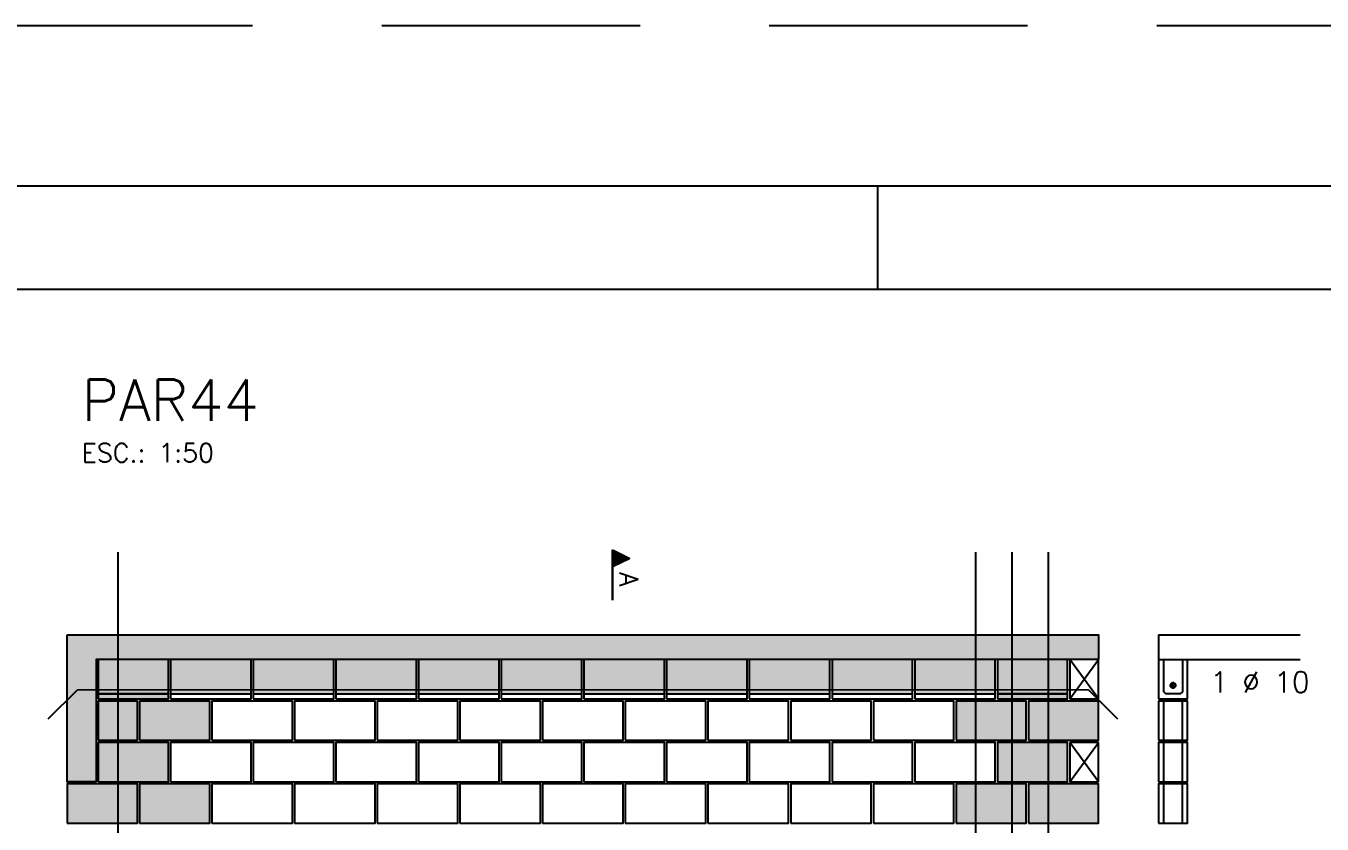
# Model space of a CAD drawing. Extents: x -1.9 to 86, y -1.6 to 60.9.
# Drawn here: x 38.86 to 51.4, y 53.23 to 60.95 of the extents above; entities that cross this region are included whole.
import ezdxf

# ---------------------------------------------------------------- set-up
doc = ezdxf.new("R2010")
doc.units = 0
doc.header["$MEASUREMENT"] = 0
doc.linetypes.add('HIDDEN', pattern=[0.375, 0.25, -0.125])
doc.layers.get('0').update_dxf_attribs({"linetype": 'CONTINUOUS'})
doc.layers.get('Defpoints').update_dxf_attribs({"linetype": 'CONTINUOUS'})
for name, color, linetype in [('ARQ_FOLHA', 7, 'CONTINUOUS'), ('PENA_01', 1, 'CONTINUOUS'), ('PENA_02', 2, 'CONTINUOUS'), ('PENA_03', 3, 'CONTINUOUS'), ('PENA_05', 5, 'CONTINUOUS'), ('PENA_06', 6, 'CONTINUOUS'), ('PENA_09', 254, 'CONTINUOUS'), ('PENA_11', 252, 'CONTINUOUS'), ('PENA_21', 100, 'CONTINUOUS'), ('PENA_23', 50, 'CONTINUOUS')]:
    doc.layers.add(name, color=color, linetype=linetype)
doc.styles.get("Standard").update_dxf_attribs({"font": 'ROMANS.SHX'})

# ---------------------------------------------------------------- blocks, each defined once
blk = doc.blocks.new('FOLHA A1 - 841 X 594')
at = {"layer": 'ARQ_FOLHA', "color": 1}
blk.add_line((-370, 584), (-370, 594), dxfattribs=at)
for points in [[(-841, 0), (0, 0), (0, 594), (-841, 594)], [(-816, 10), (-10, 10), (-10, 584), (-816, 584)]]:
    blk.add_lwpolyline(points, close=True, dxfattribs=at)
at = {"layer": 'Defpoints', "color": 8, "linetype": 'HIDDEN', "ltscale": 100}
blk.add_lwpolyline([(-860.5, 609.5), (-860.5, -15.5), (19.5, -15.5), (19.5, 609.5)], close=True, dxfattribs=at)
blk = doc.blocks.new('*U24')
blk.add_blockref('FOLHA A1 - 841 X 594', (0, 0))

msp = doc.modelspace()

# ---------------------------------------------------------------- linework, layer by layer
at = {"layer": 'PENA_01', "linetype": 'Continuous'}
for p, q in [((39.556996, 54.486295), (40.236996, 54.486295)), ((40.256996, 54.486295), (41.036996, 54.486295)), ((41.056996, 54.486295), (41.836996, 54.486295)), ((41.856996, 54.486295), (42.636996, 54.486295)), ((42.656996, 54.486295), (43.436996, 54.486295)), ((43.456996, 54.486295), (44.236996, 54.486295)), ((44.256996, 54.486295), (45.036996, 54.486295)), ((45.056996, 54.486295), (45.836996, 54.486295)), ((45.856996, 54.486295), (46.636996, 54.486295)), ((46.656996, 54.486295), (47.436996, 54.486295)), ((47.456996, 54.486295), (48.236996, 54.486295)), ((48.256996, 54.486295), (48.936996, 54.486295))]:
    msp.add_line(p, q, dxfattribs=at)
at = {"layer": 'PENA_02', "linetype": 'Continuous'}
for p, q in [((49.236996, 54.816295), (48.956996, 54.816295)), ((48.956996, 54.816295), (48.956996, 54.436295)), ((49.236996, 54.436295), (49.236996, 54.816295)), ((48.956996, 54.436295), (49.236996, 54.436295)), ((49.236996, 54.016295), (48.956996, 54.016295)), ((48.956996, 54.016295), (48.956996, 53.636295)), ((49.236996, 53.636295), (49.236996, 54.016295)), ((48.956996, 53.636295), (49.236996, 53.636295))]:
    msp.add_line(p, q, dxfattribs=at)
for points in [[(39.256996, 55.056295), (49.236996, 55.056295), (49.236996, 54.816295), (39.536996, 54.816295), (39.536996, 53.636295), (39.256996, 53.636295), (39.256996, 55.056295)], [(39.556996, 54.436295), (40.236996, 54.436295), (40.236996, 54.816295), (39.556996, 54.816295), (39.556996, 54.436295)], [(40.256996, 54.436295), (41.036996, 54.436295), (41.036996, 54.816295), (40.256996, 54.816295), (40.256996, 54.436295)], [(41.056996, 54.436295), (41.836996, 54.436295), (41.836996, 54.816295), (41.056996, 54.816295), (41.056996, 54.436295)], [(41.856996, 54.436295), (42.636996, 54.436295), (42.636996, 54.816295), (41.856996, 54.816295), (41.856996, 54.436295)], [(42.656996, 54.436295), (43.436996, 54.436295), (43.436996, 54.816295), (42.656996, 54.816295), (42.656996, 54.436295)], [(43.456996, 54.436295), (44.236996, 54.436295), (44.236996, 54.816295), (43.456996, 54.816295), (43.456996, 54.436295)], [(44.256996, 54.436295), (45.036996, 54.436295), (45.036996, 54.816295), (44.256996, 54.816295), (44.256996, 54.436295)], [(45.056996, 54.436295), (45.836996, 54.436295), (45.836996, 54.816295), (45.056996, 54.816295), (45.056996, 54.436295)], [(45.856996, 54.436295), (46.636996, 54.436295), (46.636996, 54.816295), (45.856996, 54.816295), (45.856996, 54.436295)], [(46.656996, 54.436295), (47.436996, 54.436295), (47.436996, 54.816295), (46.656996, 54.816295), (46.656996, 54.436295)], [(47.456996, 54.436295), (48.236996, 54.436295), (48.236996, 54.816295), (47.456996, 54.816295), (47.456996, 54.436295)], [(48.256996, 54.436295), (48.936996, 54.436295), (48.936996, 54.816295), (48.256996, 54.816295), (48.256996, 54.436295)], [(39.556996, 54.036295), (39.936996, 54.036295), (39.936996, 54.416295), (39.556996, 54.416295), (39.556996, 54.036295)], [(39.956996, 54.036295), (40.636996, 54.036295), (40.636996, 54.416295), (39.956996, 54.416295), (39.956996, 54.036295)], [(40.656996, 54.036295), (41.436996, 54.036295), (41.436996, 54.416295), (40.656996, 54.416295), (40.656996, 54.036295)], [(41.456996, 54.036295), (42.236996, 54.036295), (42.236996, 54.416295), (41.456996, 54.416295), (41.456996, 54.036295)], [(42.256996, 54.036295), (43.036996, 54.036295), (43.036996, 54.416295), (42.256996, 54.416295), (42.256996, 54.036295)], [(43.056996, 54.036295), (43.836996, 54.036295), (43.836996, 54.416295), (43.056996, 54.416295), (43.056996, 54.036295)], [(43.856996, 54.036295), (44.636996, 54.036295), (44.636996, 54.416295), (43.856996, 54.416295), (43.856996, 54.036295)], [(44.656996, 54.036295), (45.436996, 54.036295), (45.436996, 54.416295), (44.656996, 54.416295), (44.656996, 54.036295)], [(45.456996, 54.036295), (46.236996, 54.036295), (46.236996, 54.416295), (45.456996, 54.416295), (45.456996, 54.036295)], [(46.256996, 54.036295), (47.036996, 54.036295), (47.036996, 54.416295), (46.256996, 54.416295), (46.256996, 54.036295)], [(47.056996, 54.036295), (47.836996, 54.036295), (47.836996, 54.416295), (47.056996, 54.416295), (47.056996, 54.036295)], [(47.856996, 54.036295), (48.536996, 54.036295), (48.536996, 54.416295), (47.856996, 54.416295), (47.856996, 54.036295)], [(48.556996, 54.036295), (49.236996, 54.036295), (49.236996, 54.416295), (48.556996, 54.416295), (48.556996, 54.036295)], [(39.556996, 53.636295), (40.236996, 53.636295), (40.236996, 54.016295), (39.556996, 54.016295), (39.556996, 53.636295)], [(40.256996, 53.636295), (41.036996, 53.636295), (41.036996, 54.016295), (40.256996, 54.016295), (40.256996, 53.636295)], [(41.056996, 53.636295), (41.836996, 53.636295), (41.836996, 54.016295), (41.056996, 54.016295), (41.056996, 53.636295)], [(41.856996, 53.636295), (42.636996, 53.636295), (42.636996, 54.016295), (41.856996, 54.016295), (41.856996, 53.636295)], [(42.656996, 53.636295), (43.436996, 53.636295), (43.436996, 54.016295), (42.656996, 54.016295), (42.656996, 53.636295)], [(43.456996, 53.636295), (44.236996, 53.636295), (44.236996, 54.016295), (43.456996, 54.016295), (43.456996, 53.636295)], [(44.256996, 53.636295), (45.036996, 53.636295), (45.036996, 54.016295), (44.256996, 54.016295), (44.256996, 53.636295)], [(45.056996, 53.636295), (45.836996, 53.636295), (45.836996, 54.016295), (45.056996, 54.016295), (45.056996, 53.636295)], [(45.856996, 53.636295), (46.636996, 53.636295), (46.636996, 54.016295), (45.856996, 54.016295), (45.856996, 53.636295)], [(46.656996, 53.636295), (47.436996, 53.636295), (47.436996, 54.016295), (46.656996, 54.016295), (46.656996, 53.636295)], [(47.456996, 53.636295), (48.236996, 53.636295), (48.236996, 54.016295), (47.456996, 54.016295), (47.456996, 53.636295)], [(48.256996, 53.636295), (48.936996, 53.636295), (48.936996, 54.016295), (48.256996, 54.016295), (48.256996, 53.636295)], [(39.256996, 53.236295), (39.936996, 53.236295), (39.936996, 53.616295), (39.256996, 53.616295), (39.256996, 53.236295)], [(39.956996, 53.236295), (40.636996, 53.236295), (40.636996, 53.616295), (39.956996, 53.616295), (39.956996, 53.236295)], [(40.656996, 53.236295), (41.436996, 53.236295), (41.436996, 53.616295), (40.656996, 53.616295), (40.656996, 53.236295)], [(41.456996, 53.236295), (42.236996, 53.236295), (42.236996, 53.616295), (41.456996, 53.616295), (41.456996, 53.236295)], [(42.256996, 53.236295), (43.036996, 53.236295), (43.036996, 53.616295), (42.256996, 53.616295), (42.256996, 53.236295)], [(43.056996, 53.236295), (43.836996, 53.236295), (43.836996, 53.616295), (43.056996, 53.616295), (43.056996, 53.236295)], [(43.856996, 53.236295), (44.636996, 53.236295), (44.636996, 53.616295), (43.856996, 53.616295), (43.856996, 53.236295)], [(44.656996, 53.236295), (45.436996, 53.236295), (45.436996, 53.616295), (44.656996, 53.616295), (44.656996, 53.236295)], [(45.456996, 53.236295), (46.236996, 53.236295), (46.236996, 53.616295), (45.456996, 53.616295), (45.456996, 53.236295)], [(46.256996, 53.236295), (47.036996, 53.236295), (47.036996, 53.616295), (46.256996, 53.616295), (46.256996, 53.236295)], [(47.056996, 53.236295), (47.836996, 53.236295), (47.836996, 53.616295), (47.056996, 53.616295), (47.056996, 53.236295)], [(47.856996, 53.236295), (48.536996, 53.236295), (48.536996, 53.616295), (47.856996, 53.616295), (47.856996, 53.236295)], [(48.556996, 53.236295), (49.236996, 53.236295), (49.236996, 53.616295), (48.556996, 53.616295), (48.556996, 53.236295)]]:
    msp.add_lwpolyline(points, dxfattribs=at)
at = {"layer": 'PENA_03', "linetype": 'Continuous'}
for p, q in [((44.533499, 55.392652), (44.533499, 55.879034)), ((44.533499, 55.879034), (44.699432, 55.796068)), ((44.534194, 55.877906), (44.697871, 55.796068)), ((44.534195, 55.877906), (44.534195, 55.714229)), ((44.546263, 55.872652), (44.546263, 55.719483)), ((44.559027, 55.86627), (44.559027, 55.725865)), ((44.571791, 55.859888), (44.571791, 55.732247)), ((44.584555, 55.853506), (44.584555, 55.738629)), ((44.597319, 55.847124), (44.597319, 55.745011)), ((44.610083, 55.840742), (44.610083, 55.751393)), ((44.622847, 55.83436), (44.622847, 55.757775)), ((44.635611, 55.827978), (44.635611, 55.764157)), ((44.648375, 55.821596), (44.648375, 55.770539)), ((44.661139, 55.815214), (44.661139, 55.776921)), ((44.699432, 55.796068), (44.534194, 55.713449)), ((44.697871, 55.796068), (44.534195, 55.714229)), ((44.534195, 55.713449), (44.534195, 55.392652)), ((44.673904, 55.808832), (44.673904, 55.783303)), ((44.686668, 55.80245), (44.686668, 55.789686)), ((49.816996, 55.056295), (49.816996, 54.436295)), ((49.816996, 55.056295), (51.187675, 55.056295)), ((48.956996, 54.436295), (49.236996, 54.816295)), ((49.236996, 54.436295), (48.956996, 54.816295)), ((49.816996, 54.816295), (51.187675, 54.816295)), ((49.866996, 54.036295), (49.866996, 54.416295)), ((50.046996, 54.036295), (50.046996, 54.416295)), ((48.956996, 53.636295), (49.236996, 54.016295)), ((49.236996, 53.636295), (48.956996, 54.016295)), ((49.866996, 53.636295), (49.866996, 54.016295)), ((50.046996, 53.636295), (50.046996, 54.016295)), ((49.866996, 53.236295), (49.866996, 53.616295)), ((50.046996, 53.236295), (50.046996, 53.616295))]:
    msp.add_line(p, q, dxfattribs=at)
for points in [[(49.816996, 54.436295), (50.096996, 54.436295), (50.096996, 54.816295)], [(50.046996, 54.816295), (50.046996, 54.506295), (50.026996, 54.486295), (49.886996, 54.486295), (49.866996, 54.506295), (49.866996, 54.816295)], [(49.981545, 54.567285), (49.979384, 54.577454), (49.973273, 54.585864), (49.96427, 54.591062), (49.953932, 54.592148), (49.944045, 54.588936), (49.93632, 54.58198), (49.932091, 54.572483), (49.932091, 54.562087), (49.93632, 54.552591), (49.944045, 54.545635), (49.953932, 54.542422), (49.96427, 54.543509), (49.973273, 54.548707), (49.979384, 54.557117), (49.981545, 54.567285)], [(49.816996, 54.036295), (50.096996, 54.036295), (50.096996, 54.416295), (49.816996, 54.416295), (49.816996, 54.036295)], [(49.816996, 53.636295), (50.096996, 53.636295), (50.096996, 54.016295), (49.816996, 54.016295), (49.816996, 53.636295)], [(49.816996, 53.236295), (50.096996, 53.236295), (50.096996, 53.616295), (49.816996, 53.616295), (49.816996, 53.236295)]]:
    msp.add_lwpolyline(points, dxfattribs=at)
msp.add_circle((49.956545, 54.567285), 0.025, dxfattribs=at)
for points in [[(49.981545, 54.567285), (49.93632, 54.58198), (49.932091, 54.572483)], [(49.981545, 54.567285), (49.932091, 54.572483), (49.932091, 54.562087)], [(49.981545, 54.567285), (49.932091, 54.562087), (49.93632, 54.552591)], [(49.981545, 54.567285), (49.944045, 54.588936), (49.933053, 54.575836)], [(49.981545, 54.567285), (49.933053, 54.575836), (49.933053, 54.558735)], [(49.981545, 54.567285), (49.933053, 54.558735), (49.944045, 54.545635)], [(49.981545, 54.567285), (49.944045, 54.588936), (49.93632, 54.58198)], [(49.981545, 54.567285), (49.93632, 54.552591), (49.944045, 54.545635)], [(49.981545, 54.567285), (49.953932, 54.592148), (49.944045, 54.588936)], [(49.981545, 54.567285), (49.960886, 54.591905), (49.944045, 54.588936)], [(49.981545, 54.567285), (49.944045, 54.545635), (49.960886, 54.542665)], [(49.981545, 54.567285), (49.944045, 54.545635), (49.953932, 54.542422)], [(49.981545, 54.567285), (49.96427, 54.591062), (49.953932, 54.592148)], [(49.981545, 54.567285), (49.953932, 54.542422), (49.96427, 54.543509)], [(49.981545, 54.567285), (49.975696, 54.583355), (49.960886, 54.591905)], [(49.981545, 54.567285), (49.960886, 54.542665), (49.975696, 54.551215)], [(49.981545, 54.567285), (49.973273, 54.585864), (49.96427, 54.591062)], [(49.981545, 54.567285), (49.96427, 54.543509), (49.973273, 54.548707)], [(49.981545, 54.567285), (49.979384, 54.577454), (49.973273, 54.585864)], [(49.981545, 54.567285), (49.973273, 54.548707), (49.979384, 54.557117)], [(49.981545, 54.567285), (49.975696, 54.551215), (49.981545, 54.567285)], [(49.981545, 54.567285), (49.979384, 54.557117), (49.981545, 54.567285)]]:
    msp.add_solid(points, dxfattribs=at)
at = {"layer": 'PENA_05', "linetype": 'Continuous'}
for p, q in [((39.074153, 54.243146), (39.356996, 54.525988)), ((39.356996, 54.525988), (49.136996, 54.52635)), ((49.136996, 54.52635), (49.419839, 54.243507))]:
    msp.add_line(p, q, dxfattribs=at)
for points in [[(39.746996, 55.856295), (39.746996, 49.216295)], [(48.046996, 55.856295), (48.046996, 49.216295)], [(48.396996, 55.856295), (48.396996, 49.216295)], [(48.746996, 55.856295), (48.746996, 49.216295)]]:
    msp.add_lwpolyline(points, dxfattribs=at)
at = {"layer": 'PENA_09', "linetype": 'Continuous'}
for points in [[(39.556996, 54.486295), (40.236996, 54.486295), (40.236996, 54.816295), (39.556996, 54.816295), (39.556996, 54.486295)], [(40.256996, 54.486295), (41.036996, 54.486295), (41.036996, 54.816295), (40.256996, 54.816295), (40.256996, 54.486295)], [(41.056996, 54.486295), (41.836996, 54.486295), (41.836996, 54.816295), (41.056996, 54.816295), (41.056996, 54.486295)], [(41.856996, 54.486295), (42.636996, 54.486295), (42.636996, 54.816295), (41.856996, 54.816295), (41.856996, 54.486295)], [(42.656996, 54.486295), (43.436996, 54.486295), (43.436996, 54.816295), (42.656996, 54.816295), (42.656996, 54.486295)], [(43.456996, 54.486295), (44.236996, 54.486295), (44.236996, 54.816295), (43.456996, 54.816295), (43.456996, 54.486295)], [(44.256996, 54.486295), (45.036996, 54.486295), (45.036996, 54.816295), (44.256996, 54.816295), (44.256996, 54.486295)], [(45.056996, 54.486295), (45.836996, 54.486295), (45.836996, 54.816295), (45.056996, 54.816295), (45.056996, 54.486295)], [(45.856996, 54.486295), (46.636996, 54.486295), (46.636996, 54.816295), (45.856996, 54.816295), (45.856996, 54.486295)], [(46.656996, 54.486295), (47.436996, 54.486295), (47.436996, 54.816295), (46.656996, 54.816295), (46.656996, 54.486295)], [(47.456996, 54.486295), (48.236996, 54.486295), (48.236996, 54.816295), (47.456996, 54.816295), (47.456996, 54.486295)], [(48.256996, 54.486295), (48.936996, 54.486295), (48.936996, 54.816295), (48.256996, 54.816295), (48.256996, 54.486295)]]:
    msp.add_lwpolyline(points, dxfattribs=at)
for points in [[(39.556996, 54.486295), (40.236996, 54.486295), (40.236996, 54.816295)], [(39.556996, 54.486295), (40.236996, 54.816295), (39.556996, 54.816295)], [(39.556996, 54.486295), (39.556996, 54.816295), (39.556996, 54.486295)], [(40.256996, 54.486295), (41.036996, 54.486295), (41.036996, 54.816295)], [(40.256996, 54.486295), (41.036996, 54.816295), (40.256996, 54.816295)], [(40.256996, 54.486295), (40.256996, 54.816295), (40.256996, 54.486295)], [(41.056996, 54.486295), (41.836996, 54.486295), (41.836996, 54.816295)], [(41.056996, 54.486295), (41.836996, 54.816295), (41.056996, 54.816295)], [(41.056996, 54.486295), (41.056996, 54.816295), (41.056996, 54.486295)], [(41.856996, 54.486295), (42.636996, 54.486295), (42.636996, 54.816295)], [(41.856996, 54.486295), (42.636996, 54.816295), (41.856996, 54.816295)], [(41.856996, 54.486295), (41.856996, 54.816295), (41.856996, 54.486295)], [(42.656996, 54.486295), (43.436996, 54.486295), (43.436996, 54.816295)], [(42.656996, 54.486295), (43.436996, 54.816295), (42.656996, 54.816295)], [(42.656996, 54.486295), (42.656996, 54.816295), (42.656996, 54.486295)], [(43.456996, 54.486295), (44.236996, 54.486295), (44.236996, 54.816295)], [(43.456996, 54.486295), (44.236996, 54.816295), (43.456996, 54.816295)], [(43.456996, 54.486295), (43.456996, 54.816295), (43.456996, 54.486295)], [(44.256996, 54.486295), (45.036996, 54.486295), (45.036996, 54.816295)], [(44.256996, 54.486295), (45.036996, 54.816295), (44.256996, 54.816295)], [(44.256996, 54.486295), (44.256996, 54.816295), (44.256996, 54.486295)], [(45.056996, 54.486295), (45.836996, 54.486295), (45.836996, 54.816295)], [(45.056996, 54.486295), (45.836996, 54.816295), (45.056996, 54.816295)], [(45.056996, 54.486295), (45.056996, 54.816295), (45.056996, 54.486295)], [(45.856996, 54.486295), (46.636996, 54.486295), (46.636996, 54.816295)], [(45.856996, 54.486295), (46.636996, 54.816295), (45.856996, 54.816295)], [(45.856996, 54.486295), (45.856996, 54.816295), (45.856996, 54.486295)], [(46.656996, 54.486295), (47.436996, 54.486295), (47.436996, 54.816295)], [(46.656996, 54.486295), (47.436996, 54.816295), (46.656996, 54.816295)], [(46.656996, 54.486295), (46.656996, 54.816295), (46.656996, 54.486295)], [(47.456996, 54.486295), (48.236996, 54.486295), (48.236996, 54.816295)], [(47.456996, 54.486295), (48.236996, 54.816295), (47.456996, 54.816295)], [(47.456996, 54.486295), (47.456996, 54.816295), (47.456996, 54.486295)], [(48.256996, 54.486295), (48.936996, 54.486295), (48.936996, 54.816295)], [(48.256996, 54.486295), (48.936996, 54.816295), (48.256996, 54.816295)], [(48.256996, 54.486295), (48.256996, 54.816295), (48.256996, 54.486295)]]:
    msp.add_solid(points, dxfattribs=at)
at = {"layer": 'PENA_11', "linetype": 'Continuous'}
for points in [[(39.256996, 55.056295), (49.236996, 55.056295), (49.236996, 54.816295)], [(39.256996, 55.056295), (49.236996, 54.816295), (39.536996, 54.816295)], [(39.256996, 55.056295), (39.536996, 54.816295), (39.536996, 53.636295)], [(39.256996, 55.056295), (39.536996, 53.636295), (39.256996, 53.636295)], [(39.256996, 55.056295), (39.256996, 53.636295), (39.256996, 55.056295)]]:
    msp.add_solid(points, dxfattribs=at)
at = {"layer": 'PENA_21', "linetype": 'Continuous'}
for points in [[(39.556996, 54.436295), (40.236996, 54.436295), (40.236996, 54.486295), (39.556996, 54.486295), (39.556996, 54.436295)], [(48.256996, 54.436295), (48.936996, 54.436295), (48.936996, 54.486295), (48.256996, 54.486295), (48.256996, 54.436295)], [(39.956996, 54.036295), (40.636996, 54.036295), (40.636996, 54.416295), (39.956996, 54.416295), (39.956996, 54.036295)], [(47.856996, 54.036295), (48.536996, 54.036295), (48.536996, 54.416295), (47.856996, 54.416295), (47.856996, 54.036295)], [(48.556996, 54.036295), (49.236996, 54.036295), (49.236996, 54.416295), (48.556996, 54.416295), (48.556996, 54.036295)], [(39.556996, 53.636295), (40.236996, 53.636295), (40.236996, 54.016295), (39.556996, 54.016295), (39.556996, 53.636295)], [(48.256996, 53.636295), (48.936996, 53.636295), (48.936996, 54.016295), (48.256996, 54.016295), (48.256996, 53.636295)], [(39.256996, 53.236295), (39.936996, 53.236295), (39.936996, 53.616295), (39.256996, 53.616295), (39.256996, 53.236295)], [(39.956996, 53.236295), (40.636996, 53.236295), (40.636996, 53.616295), (39.956996, 53.616295), (39.956996, 53.236295)], [(47.856996, 53.236295), (48.536996, 53.236295), (48.536996, 53.616295), (47.856996, 53.616295), (47.856996, 53.236295)], [(48.556996, 53.236295), (49.236996, 53.236295), (49.236996, 53.616295), (48.556996, 53.616295), (48.556996, 53.236295)]]:
    msp.add_lwpolyline(points, dxfattribs=at)
for points in [[(39.556996, 54.436295), (40.236996, 54.436295), (40.236996, 54.486295)], [(39.556996, 54.436295), (40.236996, 54.486295), (39.556996, 54.486295)], [(39.556996, 54.436295), (39.556996, 54.486295), (39.556996, 54.436295)], [(48.256996, 54.436295), (48.936996, 54.436295), (48.936996, 54.486295)], [(48.256996, 54.436295), (48.936996, 54.486295), (48.256996, 54.486295)], [(48.256996, 54.436295), (48.256996, 54.486295), (48.256996, 54.436295)], [(39.956996, 54.036295), (40.636996, 54.036295), (40.636996, 54.416295)], [(39.956996, 54.036295), (40.636996, 54.416295), (39.956996, 54.416295)], [(39.956996, 54.036295), (39.956996, 54.416295), (39.956996, 54.036295)], [(47.856996, 54.036295), (48.536996, 54.036295), (48.536996, 54.416295)], [(47.856996, 54.036295), (48.536996, 54.416295), (47.856996, 54.416295)], [(47.856996, 54.036295), (47.856996, 54.416295), (47.856996, 54.036295)], [(48.556996, 54.036295), (49.236996, 54.036295), (49.236996, 54.416295)], [(48.556996, 54.036295), (49.236996, 54.416295), (48.556996, 54.416295)], [(48.556996, 54.036295), (48.556996, 54.416295), (48.556996, 54.036295)], [(39.556996, 53.636295), (40.236996, 53.636295), (40.236996, 54.016295)], [(39.556996, 53.636295), (40.236996, 54.016295), (39.556996, 54.016295)], [(39.556996, 53.636295), (39.556996, 54.016295), (39.556996, 53.636295)], [(48.256996, 53.636295), (48.936996, 53.636295), (48.936996, 54.016295)], [(48.256996, 53.636295), (48.936996, 54.016295), (48.256996, 54.016295)], [(48.256996, 53.636295), (48.256996, 54.016295), (48.256996, 53.636295)], [(39.256996, 53.236295), (39.936996, 53.236295), (39.936996, 53.616295)], [(39.256996, 53.236295), (39.936996, 53.616295), (39.256996, 53.616295)], [(39.256996, 53.236295), (39.256996, 53.616295), (39.256996, 53.236295)], [(39.956996, 53.236295), (40.636996, 53.236295), (40.636996, 53.616295)], [(39.956996, 53.236295), (40.636996, 53.616295), (39.956996, 53.616295)], [(39.956996, 53.236295), (39.956996, 53.616295), (39.956996, 53.236295)], [(47.856996, 53.236295), (48.536996, 53.236295), (48.536996, 53.616295)], [(47.856996, 53.236295), (48.536996, 53.616295), (47.856996, 53.616295)], [(47.856996, 53.236295), (47.856996, 53.616295), (47.856996, 53.236295)], [(48.556996, 53.236295), (49.236996, 53.236295), (49.236996, 53.616295)], [(48.556996, 53.236295), (49.236996, 53.616295), (48.556996, 53.616295)], [(48.556996, 53.236295), (48.556996, 53.616295), (48.556996, 53.236295)]]:
    msp.add_solid(points, dxfattribs=at)
at = {"layer": 'PENA_23', "linetype": 'Continuous'}
msp.add_lwpolyline([(39.556996, 54.036295), (39.936996, 54.036295), (39.936996, 54.416295), (39.556996, 54.416295), (39.556996, 54.036295)], dxfattribs=at)
for points in [[(39.556996, 54.036295), (39.936996, 54.036295), (39.936996, 54.416295)], [(39.556996, 54.036295), (39.936996, 54.416295), (39.556996, 54.416295)], [(39.556996, 54.036295), (39.556996, 54.416295), (39.556996, 54.036295)]]:
    msp.add_solid(points, dxfattribs=at)

# ---------------------------------------------------------------- block references
at = {"xscale": 0.09999999999999938, "yscale": 0.09999999999999938, "zscale": 0.09999999999999938}
msp.add_blockref('*U24', (84.1, -0.004999), dxfattribs=at)

# ---------------------------------------------------------------- texts
at = {"layer": 'PENA_03', "linetype": 'Continuous'}
for s, height, p in [('ESC.: 1:50', 0.18, (39.396996, 56.726295)), ('1 %%c 10', 0.2, (50.317815, 54.499994))]:
    msp.add_text(s, height=height, dxfattribs=at).set_placement(p)
msp.add_text('A', height=0.18, rotation=270, dxfattribs=at).set_placement((44.600528, 55.660635))
at = {"layer": 'PENA_06', "linetype": 'Continuous'}
msp.add_text('PAR44', height=0.4, dxfattribs=at).set_placement((39.396996, 57.126295))

doc.saveas('drawing.dxf')
